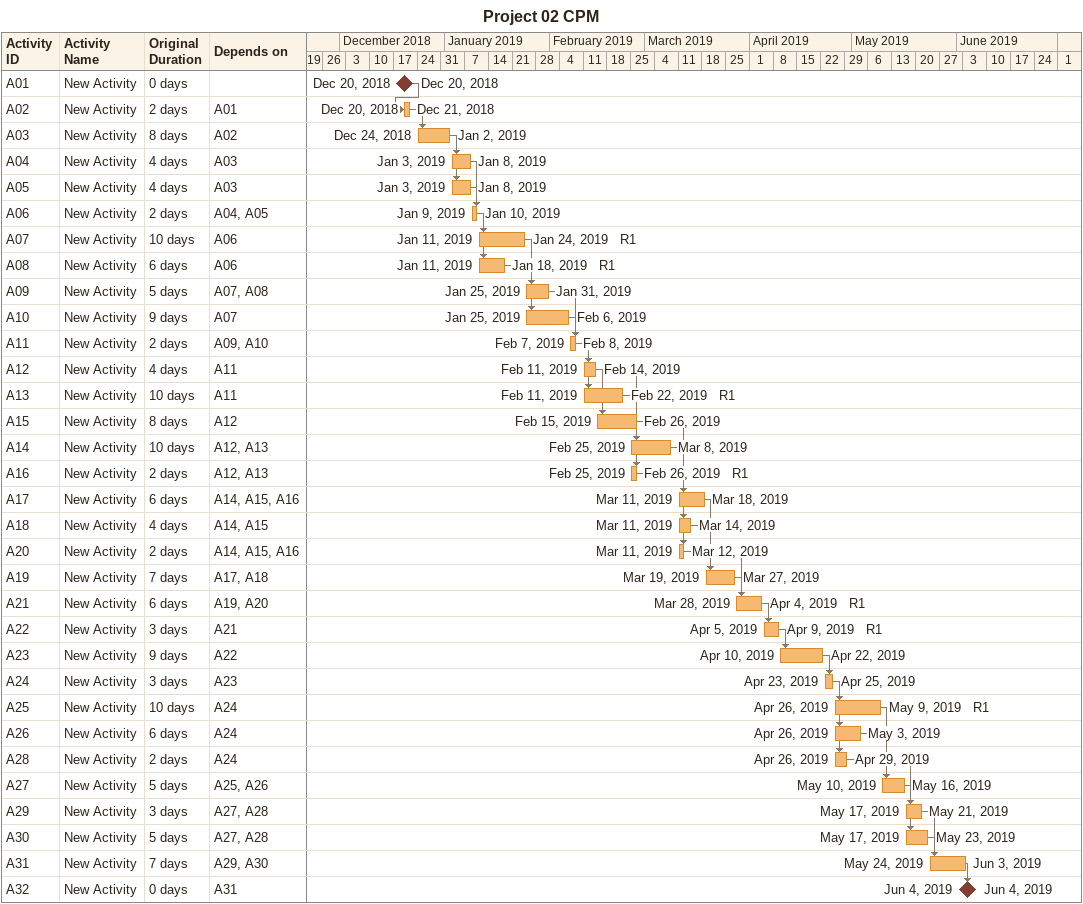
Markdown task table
Project 02 CPM

| ID | Task | Original duration | Start | Finish | Predecessors | Resources |
|---|---|---|---|---|---|---|
| A01 | New Activity | 0d | 2018-12-20 | 2018-12-20 |  |  |
| A02 | New Activity | 2d | 2018-12-20 | 2018-12-21 | A01 |  |
| A03 | New Activity | 8d | 2018-12-24 | 2019-01-02 | A02 |  |
| A04 | New Activity | 4d | 2019-01-03 | 2019-01-08 | A03 |  |
| A05 | New Activity | 4d | 2019-01-03 | 2019-01-08 | A03 |  |
| A06 | New Activity | 2d | 2019-01-09 | 2019-01-10 | A04, A05 |  |
| A07 | New Activity | 10d | 2019-01-11 | 2019-01-24 | A06 | R1 |
| A08 | New Activity | 6d | 2019-01-11 | 2019-01-18 | A06 | R1 |
| A09 | New Activity | 5d | 2019-01-25 | 2019-01-31 | A07, A08 |  |
| A10 | New Activity | 9d | 2019-01-25 | 2019-02-06 | A07 |  |
| A11 | New Activity | 2d | 2019-02-07 | 2019-02-08 | A09, A10 |  |
| A12 | New Activity | 4d | 2019-02-11 | 2019-02-14 | A11 |  |
| A13 | New Activity | 10d | 2019-02-11 | 2019-02-22 | A11 | R1 |
| A15 | New Activity | 8d | 2019-02-15 | 2019-02-26 | A12 |  |
| A14 | New Activity | 10d | 2019-02-25 | 2019-03-08 | A12, A13 |  |
| A16 | New Activity | 2d | 2019-02-25 | 2019-02-26 | A12, A13 | R1 |
| A17 | New Activity | 6d | 2019-03-11 | 2019-03-18 | A14, A15, A16 |  |
| A18 | New Activity | 4d | 2019-03-11 | 2019-03-14 | A14, A15 |  |
| A20 | New Activity | 2d | 2019-03-11 | 2019-03-12 | A14, A15, A16 |  |
| A19 | New Activity | 7d | 2019-03-19 | 2019-03-27 | A17, A18 |  |
| A21 | New Activity | 6d | 2019-03-28 | 2019-04-04 | A19, A20 | R1 |
| A22 | New Activity | 3d | 2019-04-05 | 2019-04-09 | A21 | R1 |
| A23 | New Activity | 9d | 2019-04-10 | 2019-04-22 | A22 |  |
| A24 | New Activity | 3d | 2019-04-23 | 2019-04-25 | A23 |  |
| A25 | New Activity | 10d | 2019-04-26 | 2019-05-09 | A24 | R1 |
| A26 | New Activity | 6d | 2019-04-26 | 2019-05-03 | A24 |  |
| A28 | New Activity | 2d | 2019-04-26 | 2019-04-29 | A24 |  |
| A27 | New Activity | 5d | 2019-05-10 | 2019-05-16 | A25, A26 |  |
| A29 | New Activity | 3d | 2019-05-17 | 2019-05-21 | A27, A28 |  |
| A30 | New Activity | 5d | 2019-05-17 | 2019-05-23 | A27, A28 |  |
| A31 | New Activity | 7d | 2019-05-24 | 2019-06-03 | A29, A30 |  |
| A32 | New Activity | 0d | 2019-06-04 | 2019-06-04 | A31 |  |
